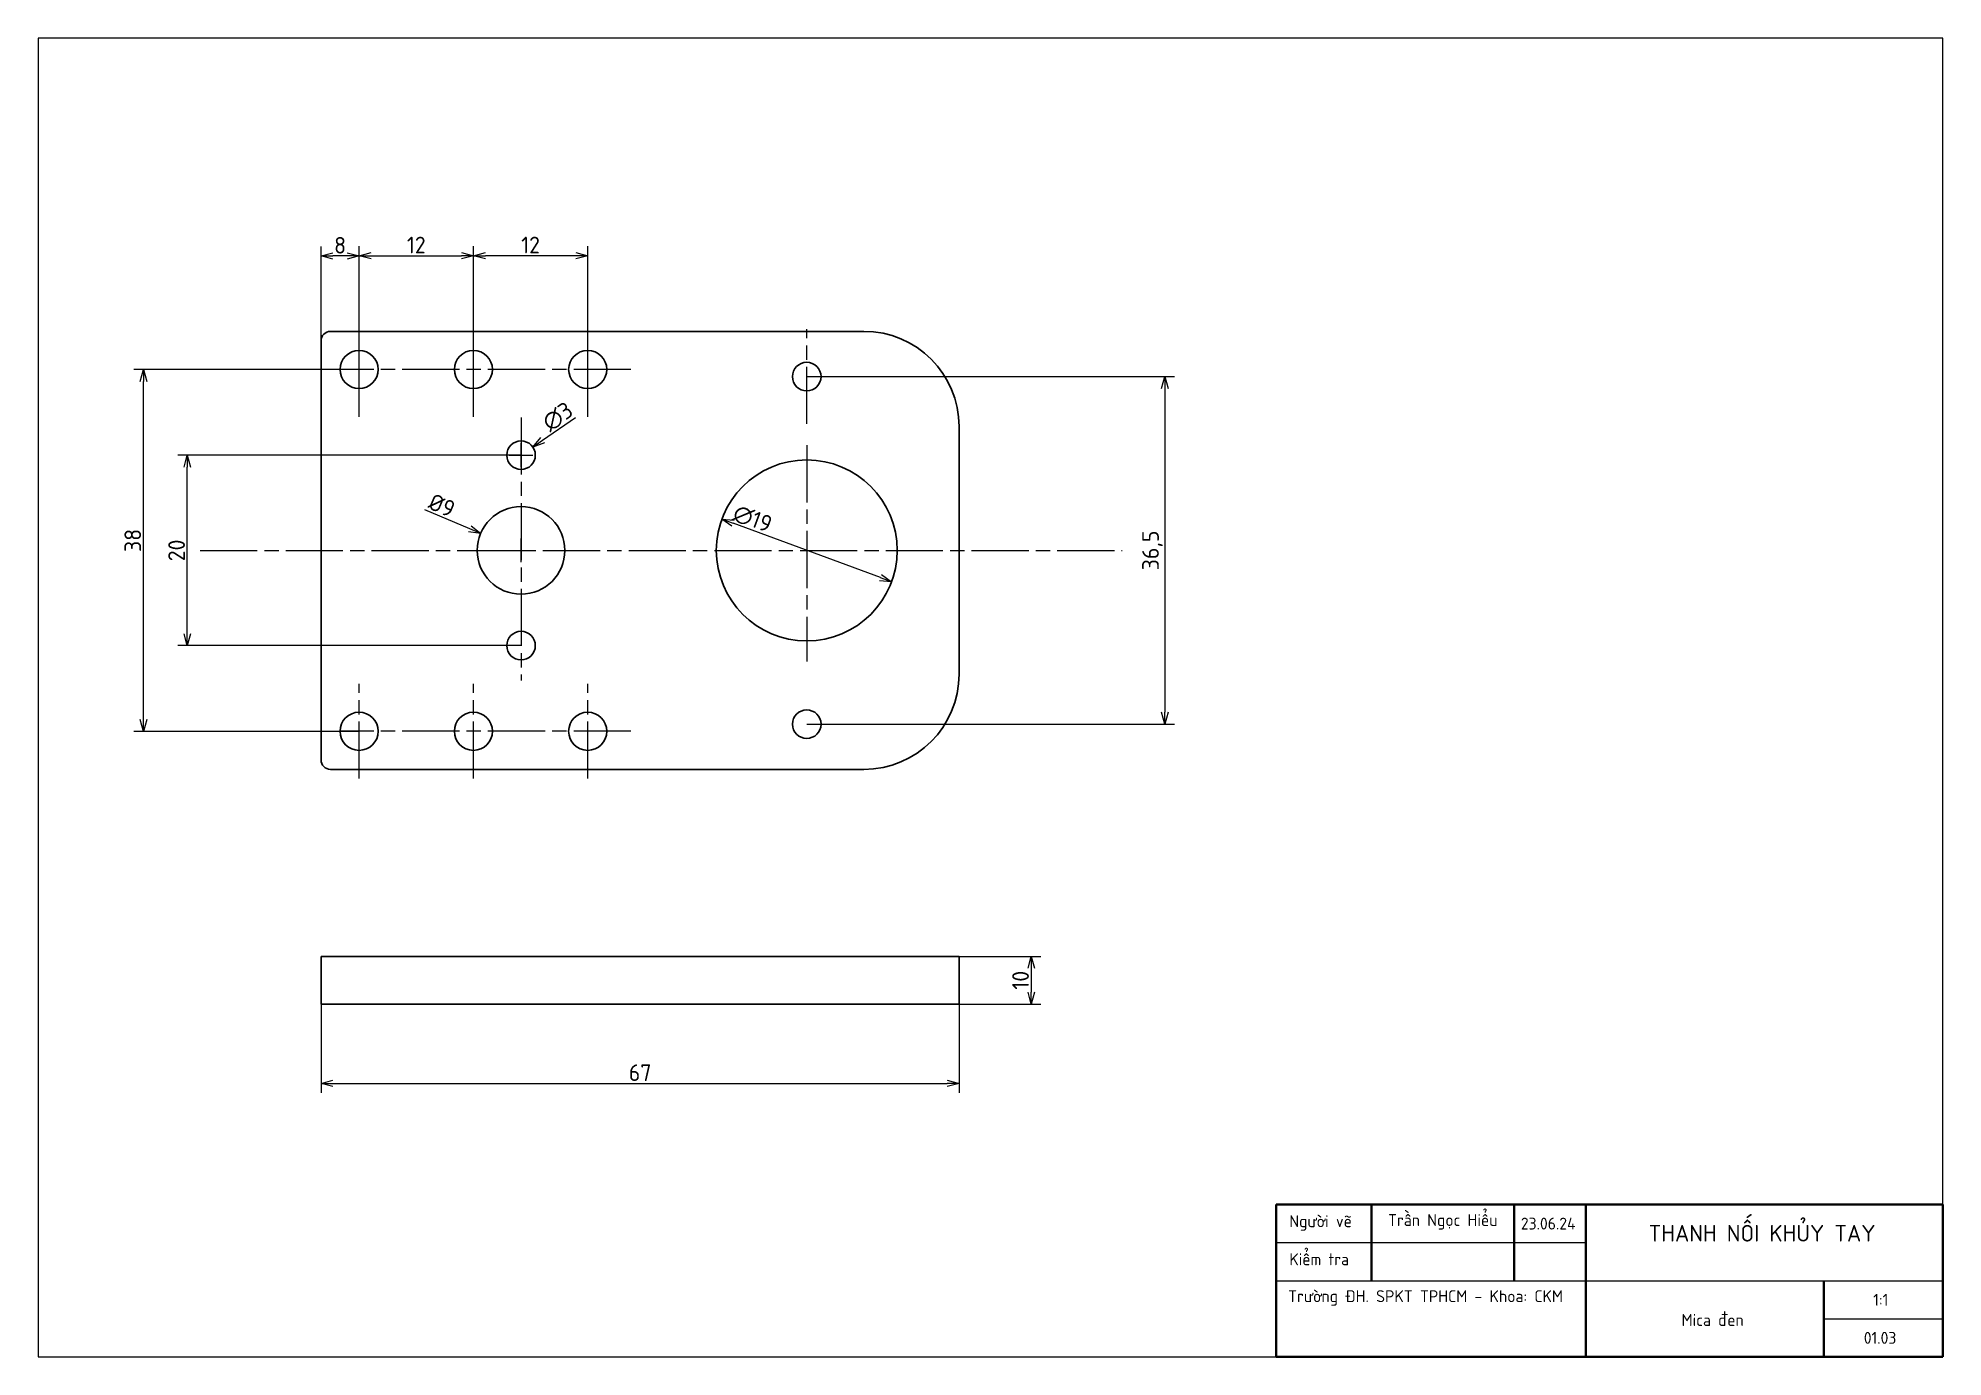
# Paper-space layout 'Sheet' of a CAD drawing. Header units: millimetres. Extents: x 10 to 410, y 10 to 287.
# The model-space entities are those that its viewports show. They can reach past a viewport. Long polylines and large blocks are cut down to what shows.
import ezdxf

# ---------------------------------------------------------------- set-up
doc = ezdxf.new("R2010")
doc.units = ezdxf.units.MM
doc.linetypes.add('AM_ISO08W050', pattern=[18, 12, -1.5, 3, -1.5])
for name, color, linetype, lineweight in [('DuongTamNho', 7, 'AM_ISO08W050', 13), ('NetDam', 7, 'Continuous', 35), ('Netmanh', 5, 'Continuous', 13)]:
    doc.layers.add(name, color=color, linetype=linetype, lineweight=lineweight)
doc.styles.add('Note Text (ISO)', font='')
doc.styles.get('Note Text (ISO)').set_extended_font_data('TCVN 7284')
doc.dimstyles.new('Default (ISO)$0', dxfattribs={"dimtxt": 3.5, "dimasz": 2.5, "dimexe": 2, "dimexo": 0, "dimgap": 0.5, "dimtad": 1, "dimtxsty": 'Note Text (ISO)', "dimblk": 'OPEN30', "dimblk1": 'OPEN30', "dimblk2": 'OPEN90', "dimcen": 2.5, "dimclrd": 256, "dimclre": 256, "dimclrt": 256, "dimazin": 0, "dimtfac": 1, "dimtofl": 0, "dimtmove": 0, "dimatfit": 3, "dimldrblk": 'OPEN30', "dimfxl": 1, "dimtolj": 1, "dimtzin": 0, "dimlwd": -1, "dimlwe": -1, "dimarcsym": 0})
doc.dimstyles.new('Default (ISO)$3', dxfattribs={"dimtxt": 3.5, "dimasz": 2.5, "dimexe": 2, "dimexo": 0, "dimgap": 0.5, "dimtad": 1, "dimtxsty": 'Note Text (ISO)', "dimblk": 'OPEN30', "dimblk1": 'OPEN30', "dimblk2": 'OPEN90', "dimcen": 2.5, "dimclrd": 256, "dimclre": 256, "dimclrt": 256, "dimazin": 0, "dimtfac": 1, "dimtofl": 0, "dimtmove": 0, "dimatfit": 0, "dimldrblk": 'OPEN30', "dimfxl": 1, "dimtolj": 1, "dimtzin": 0, "dimlwd": -1, "dimlwe": -1, "dimarcsym": 0})

# ---------------------------------------------------------------- blocks, each defined once
blk = doc.blocks.new('_Open30')
at = {"color": 0, "linetype": 'ByBlock', "lineweight": -2}
for p, q in [((-1, 0.27), (0, 0)), ((0, 0), (-1, -0.27)), ((0, 0), (-1, 0))]:
    blk.add_line(p, q, dxfattribs=at)
blk = doc.blocks.new('*D43')
at = {"layer": 'Defpoints', "color": 0, "transparency": 16777216}
for p in [(69.42, 94.12), (203.42, 94.12), (203.42, 67.45)]:
    blk.add_point(p, dxfattribs=at)
at = {"layer": 'Netmanh', "linetype": 'Continuous', "transparency": 16777216}
for p, q in [((69.42, 94.12), (69.42, 65.45)), ((203.42, 94.12), (203.42, 65.45)), ((71.92, 67.45), (200.92, 67.45))]:
    blk.add_line(p, q, dxfattribs=at)
at = {"layer": 'Netmanh', "transparency": 16777216, "xscale": 2.5, "yscale": 2.5, "zscale": 2.5, "rotation": 180}
blk.add_blockref('_Open30', (69.42, 67.45), dxfattribs=at)
at = {"layer": 'Netmanh', "transparency": 16777216, "xscale": 2.5, "yscale": 2.5, "zscale": 2.5}
blk.add_blockref('_Open30', (203.42, 67.45), dxfattribs=at)
at = {"layer": 'Netmanh', "transparency": 16777216, "insert": (136.42, 69.7), "char_height": 3.5, "attachment_point": 5, "style": 'Note Text (ISO)'}
blk.add_mtext('\\A1;67', dxfattribs=at)
blk = doc.blocks.new('_Open90')
at = {"color": 0, "linetype": 'ByBlock', "lineweight": -2}
for p, q in [((0, 0), (-1, 0)), ((-0.5, 0.5), (0, 0)), ((0, 0), (-0.5, -0.5))]:
    blk.add_line(p, q, dxfattribs=at)
blk = doc.blocks.new('*D44')
at = {"layer": 'Defpoints', "color": 0, "transparency": 16777216}
for p in [(69.42, 94.12), (69.42, 84.12), (218.56, 84.12)]:
    blk.add_point(p, dxfattribs=at)
at = {"layer": 'Netmanh', "linetype": 'Continuous', "transparency": 16777216}
for p, q in [((69.42, 94.12), (220.56, 94.12)), ((218.56, 91.62), (218.56, 86.62)), ((69.42, 84.12), (220.56, 84.12))]:
    blk.add_line(p, q, dxfattribs=at)
at = {"layer": 'Netmanh', "transparency": 16777216, "xscale": 2.5, "yscale": 2.5, "zscale": 2.5}
for p, rotation in [((218.56, 94.12), 90), ((218.56, 84.12), 270)]:
    blk.add_blockref('_Open30', p, dxfattribs=dict(at, rotation=rotation))
at = {"layer": 'Netmanh', "transparency": 16777216, "insert": (216.31, 89.12), "char_height": 3.5, "attachment_point": 5, "rotation": 90, "style": 'Note Text (ISO)'}
blk.add_mtext('\\A1;10', dxfattribs=at)
blk = doc.blocks.new('*D45')
at = {"layer": 'Defpoints', "color": 0, "transparency": 16777216}
for p in [(101.42, 241.29), (77.42, 217.39), (101.42, 217.39)]:
    blk.add_point(p, dxfattribs=at)
at = {"layer": 'Netmanh', "linetype": 'Continuous', "transparency": 16777216}
for p, q in [((77.42, 217.39), (77.42, 243.29)), ((79.92, 241.29), (98.92, 241.29)), ((101.42, 217.39), (101.42, 243.29))]:
    blk.add_line(p, q, dxfattribs=at)
at = {"layer": 'Netmanh', "transparency": 16777216, "xscale": 2.5, "yscale": 2.5, "zscale": 2.5, "rotation": 180}
blk.add_blockref('_Open30', (77.42, 241.29), dxfattribs=at)
at = {"layer": 'Netmanh', "transparency": 16777216, "xscale": 2.5, "yscale": 2.5, "zscale": 2.5}
blk.add_blockref('_Open30', (101.42, 241.29), dxfattribs=at)
at = {"layer": 'Netmanh', "transparency": 16777216, "insert": (89.42, 243.54), "char_height": 3.5, "attachment_point": 5, "style": 'Note Text (ISO)'}
blk.add_mtext('\\A1;12', dxfattribs=at)
blk = doc.blocks.new('*D46')
at = {"layer": 'Defpoints', "color": 0, "transparency": 16777216}
for p in [(101.42, 241.29), (101.42, 217.39), (125.42, 217.39)]:
    blk.add_point(p, dxfattribs=at)
at = {"layer": 'Netmanh', "linetype": 'Continuous', "transparency": 16777216}
for p, q in [((101.42, 217.39), (101.42, 243.29)), ((122.92, 241.29), (103.92, 241.29)), ((125.42, 217.39), (125.42, 243.29))]:
    blk.add_line(p, q, dxfattribs=at)
at = {"layer": 'Netmanh', "transparency": 16777216, "xscale": 2.5, "yscale": 2.5, "zscale": 2.5, "rotation": 180}
blk.add_blockref('_Open30', (101.42, 241.29), dxfattribs=at)
at = {"layer": 'Netmanh', "transparency": 16777216, "xscale": 2.5, "yscale": 2.5, "zscale": 2.5}
blk.add_blockref('_Open30', (125.42, 241.29), dxfattribs=at)
at = {"layer": 'Netmanh', "transparency": 16777216, "insert": (113.42, 243.54), "char_height": 3.5, "attachment_point": 5, "style": 'Note Text (ISO)'}
blk.add_mtext('\\A1;12', dxfattribs=at)
blk = doc.blocks.new('*D49')
at = {"layer": 'Defpoints', "color": 0, "transparency": 16777216}
for p in [(153.6, 185.99), (189.24, 172.8)]:
    blk.add_point(p, dxfattribs=at)
at = {"layer": 'Netmanh', "linetype": 'Continuous', "transparency": 16777216}
blk.add_line((186.9, 173.67), (155.95, 185.12), dxfattribs=at)
at = {"layer": 'Netmanh', "transparency": 16777216, "xscale": 2.5, "yscale": 2.5, "zscale": 2.5}
for p, rotation in [((153.6, 185.99), 159.6870622705595), ((189.24, 172.8), 339.6870622705595)]:
    blk.add_blockref('_Open30', p, dxfattribs=dict(at, rotation=rotation))
at = {"layer": 'Netmanh', "transparency": 16777216, "insert": (160.02, 186.02), "char_height": 3.5, "attachment_point": 5, "rotation": 339.6871, "style": 'Note Text (ISO)'}
blk.add_mtext('\\A1;∅19', dxfattribs=at)
blk = doc.blocks.new('*D50')
at = {"layer": 'Defpoints', "color": 0, "transparency": 16777216}
for p in [(102.95, 182.97), (119.9, 175.82)]:
    blk.add_point(p, dxfattribs=at)
at = {"layer": 'Netmanh', "linetype": 'Continuous', "transparency": 16777216}
blk.add_line((100.64, 183.95), (91.21, 187.93), dxfattribs=at)
at = {"layer": 'Netmanh', "transparency": 16777216}
for p, q in [((111.42, 176.89), (111.42, 181.89)), ((108.92, 179.39), (113.92, 179.39))]:
    blk.add_line(p, q, dxfattribs=at)
at = {"layer": 'Netmanh', "transparency": 16777216, "xscale": 2.5, "yscale": 2.5, "zscale": 2.5, "rotation": 337.1114215073184}
blk.add_blockref('_Open30', (102.95, 182.97), dxfattribs=at)
at = {"layer": 'Netmanh', "transparency": 16777216, "insert": (94.8, 188.85), "char_height": 3.5, "attachment_point": 5, "rotation": 337.1114, "style": 'Note Text (ISO)'}
blk.add_mtext('\\A1;%%C9', dxfattribs=at)
blk = doc.blocks.new('*D52')
at = {"layer": 'Defpoints', "color": 0, "transparency": 16777216}
for p in [(171.42, 215.89), (171.42, 142.89), (246.61, 142.89)]:
    blk.add_point(p, dxfattribs=at)
at = {"layer": 'Netmanh', "linetype": 'Continuous', "transparency": 16777216}
for p, q in [((171.42, 215.89), (248.61, 215.89)), ((246.61, 213.39), (246.61, 145.39)), ((171.42, 142.89), (248.61, 142.89))]:
    blk.add_line(p, q, dxfattribs=at)
at = {"layer": 'Netmanh', "transparency": 16777216, "xscale": 2.5, "yscale": 2.5, "zscale": 2.5}
for p, rotation in [((246.61, 215.89), 90), ((246.61, 142.89), 270)]:
    blk.add_blockref('_Open30', p, dxfattribs=dict(at, rotation=rotation))
at = {"layer": 'Netmanh', "transparency": 16777216, "insert": (244.01, 179.39), "char_height": 3.5, "attachment_point": 5, "rotation": 90, "style": 'Note Text (ISO)'}
blk.add_mtext('\\A1;36,5', dxfattribs=at)
blk = doc.blocks.new('*D54')
at = {"layer": 'Defpoints', "color": 0, "transparency": 16777216}
for p in [(32.13, 217.39), (77.42, 217.39), (77.42, 141.39)]:
    blk.add_point(p, dxfattribs=at)
at = {"layer": 'Netmanh', "linetype": 'Continuous', "transparency": 16777216}
for p, q in [((77.42, 217.39), (30.13, 217.39)), ((32.13, 143.89), (32.13, 214.89)), ((77.42, 141.39), (30.13, 141.39))]:
    blk.add_line(p, q, dxfattribs=at)
at = {"layer": 'Netmanh', "transparency": 16777216, "xscale": 2.5, "yscale": 2.5, "zscale": 2.5}
for p, rotation in [((32.13, 217.39), 90), ((32.13, 141.39), 270)]:
    blk.add_blockref('_Open30', p, dxfattribs=dict(at, rotation=rotation))
at = {"layer": 'Netmanh', "transparency": 16777216, "insert": (29.88, 181.49), "char_height": 3.5, "attachment_point": 5, "rotation": 90, "style": 'Note Text (ISO)'}
blk.add_mtext('\\A1;38', dxfattribs=at)
blk = doc.blocks.new('*D55')
at = {"layer": 'Defpoints', "color": 0, "transparency": 16777216}
for p in [(113.88, 201.11), (108.96, 197.68)]:
    blk.add_point(p, dxfattribs=at)
at = {"layer": 'Netmanh', "linetype": 'Continuous', "transparency": 16777216}
blk.add_line((115.94, 202.54), (122.83, 207.34), dxfattribs=at)
at = {"layer": 'Netmanh', "transparency": 16777216}
for p, q in [((111.42, 196.89), (111.42, 201.89)), ((108.92, 199.39), (113.92, 199.39))]:
    blk.add_line(p, q, dxfattribs=at)
at = {"layer": 'Netmanh', "transparency": 16777216, "xscale": 2.5, "yscale": 2.5, "zscale": 2.5, "rotation": 214.8635231630776}
blk.add_blockref('_Open30', (113.88, 201.11), dxfattribs=at)
at = {"layer": 'Netmanh', "transparency": 16777216, "insert": (119.12, 207.5), "char_height": 3.5, "attachment_point": 5, "rotation": 34.8635, "style": 'Note Text (ISO)'}
blk.add_mtext('\\A1;∅3', dxfattribs=at)
blk = doc.blocks.new('*D56')
at = {"layer": 'Defpoints', "color": 0, "transparency": 16777216}
for p in [(41.33, 199.39), (111.42, 199.39), (111.42, 159.39)]:
    blk.add_point(p, dxfattribs=at)
at = {"layer": 'Netmanh', "linetype": 'Continuous', "transparency": 16777216}
for p, q in [((111.42, 199.39), (39.33, 199.39)), ((41.33, 161.89), (41.33, 196.89)), ((111.42, 159.39), (39.33, 159.39))]:
    blk.add_line(p, q, dxfattribs=at)
at = {"layer": 'Netmanh', "transparency": 16777216, "xscale": 2.5, "yscale": 2.5, "zscale": 2.5}
for p, rotation in [((41.33, 199.39), 90), ((41.33, 159.39), 270)]:
    blk.add_blockref('_Open30', p, dxfattribs=dict(at, rotation=rotation))
at = {"layer": 'Netmanh', "transparency": 16777216, "insert": (39.08, 179.39), "char_height": 3.5, "attachment_point": 5, "rotation": 90, "style": 'Note Text (ISO)'}
blk.add_mtext('\\A1;20', dxfattribs=at)
blk = doc.blocks.new('*D58')
at = {"layer": 'Defpoints', "color": 0, "transparency": 16777216}
for p in [(69.42, 241.24), (69.42, 217.39), (77.42, 217.39)]:
    blk.add_point(p, dxfattribs=at)
at = {"layer": 'Netmanh', "linetype": 'Continuous', "transparency": 16777216}
for p, q in [((69.42, 217.39), (69.42, 243.24)), ((74.92, 241.24), (71.92, 241.24)), ((77.42, 217.39), (77.42, 243.24))]:
    blk.add_line(p, q, dxfattribs=at)
at = {"layer": 'Netmanh', "transparency": 16777216, "xscale": 2.5, "yscale": 2.5, "zscale": 2.5, "rotation": 180}
blk.add_blockref('_Open30', (69.42, 241.24), dxfattribs=at)
at = {"layer": 'Netmanh', "transparency": 16777216, "xscale": 2.5, "yscale": 2.5, "zscale": 2.5}
blk.add_blockref('_Open30', (77.42, 241.24), dxfattribs=at)
at = {"layer": 'Netmanh', "transparency": 16777216, "insert": (73.42, 243.49), "char_height": 3.5, "attachment_point": 5, "style": 'Note Text (ISO)'}
blk.add_mtext('\\A1;8', dxfattribs=at)

msp = doc.modelspace()

# ---------------------------------------------------------------- linework, layer by layer
at = {"color": 7, "linetype": 'Continuous', "lineweight": 25}
for p, q in [((180.4, 180.99), (124.4, 180.99)), ((123.4, 179.99), (123.4, 135.99)), ((190.4, 170.99), (190.4, 144.99)), ((180.4, 134.99), (124.4, 134.99)), ((123.4, 110.35), (123.4, 115.35)), ((123.4, 115.35), (124.4, 115.35)), ((180.4, 115.35), (124.4, 115.35)), ((180.4, 115.35), (190.4, 115.35)), ((190.4, 115.35), (190.4, 110.35)), ((124.4, 110.35), (123.4, 110.35)), ((180.4, 110.35), (124.4, 110.35)), ((190.4, 110.35), (180.4, 110.35))]:
    msp.add_line(p, q, dxfattribs=at)
for centre, radius in [((127.4, 176.99), 2), ((139.4, 176.99), 2), ((151.4, 176.99), 2), ((174.4, 176.24), 1.5), ((144.4, 167.99), 1.5), ((174.4, 157.99), 9.5), ((144.4, 157.99), 4.6), ((144.4, 147.99), 1.5), ((127.4, 138.99), 2), ((139.4, 138.99), 2), ((151.4, 138.99), 2), ((174.4, 139.74), 1.5)]:
    msp.add_circle(centre, radius, dxfattribs=at)
for centre, radius, start, end in [((124.4, 179.99), 1, 90, 180), ((180.4, 170.99), 10, 0, 90), ((180.4, 144.99), 10, 270, 0), ((124.4, 135.99), 1, 180, 270)]:
    msp.add_arc(centre, radius, start, end, dxfattribs=at)

psp = doc.layouts.new('Sheet')

# ---------------------------------------------------------------- linework, layer by layer
at = {"layer": 'DuongTamNho'}
for p, q in [((77.422, 207.454), (77.422, 227.336)), ((101.422, 207.454), (101.422, 227.336)), ((125.422, 207.454), (125.422, 227.336)), ((171.422, 205.954), (171.422, 225.836)), ((134.473, 217.395), (73.422, 217.395)), ((111.422, 207.326), (111.422, 152.082)), ((171.422, 201.475), (171.422, 156.058)), ((44.025, 179.395), (237.642, 179.395)), ((77.422, 131.454), (77.422, 151.336)), ((101.422, 131.454), (101.422, 151.336)), ((125.422, 131.454), (125.422, 151.336)), ((134.473, 141.395), (73.422, 141.395))]:
    psp.add_line(p, q, dxfattribs=at)
at = {"layer": 'NetDam'}
for p, q in [((270, 42), (410, 42)), ((270, 10), (270, 42)), ((290, 42), (290, 26)), ((320, 42), (320, 26)), ((335, 42), (335, 10)), ((410, 42), (410, 10)), ((385, 26), (385, 10)), ((410, 10), (270, 10))]:
    psp.add_line(p, q, dxfattribs=at)
at = {"layer": 'Netmanh'}
for p, q in [((270, 34), (335, 34)), ((270, 26), (410, 26)), ((385, 18), (410, 18))]:
    psp.add_line(p, q, dxfattribs=at)

# ---------------------------------------------------------------- texts
at = {"layer": 'NetDam', "attachment_point": 1}
for s, insert, char_height in [('{\\fTCVN 7284|b0|i0|c0|p34;Trần Ngọc Hiểu}', (293.487, 39.993), 2.5), ('{\\fTCVN 7284|b0|i0|c0|p34;THANH NỐI KHỦY TAY}', (348.22, 37.726), 3.5), ('{\\fTCVN 7284|b0|i0|c0|p34;Người vẽ}', (272.75, 39.75), 2.5), ('{\\fTCVN 7284|b0|i0|c0|p34;23.06.24}', (321.374, 39.25), 2.5), ('{\\fTCVN 7284|b0|i0|c0|p34;Kiểm tra}', (272.75, 31.75), 2.5), ('{\\fTCVN 7284|b0|i0|c0|p34;Trường ĐH. SPKT TPHCM - Khoa: CKM}', (272.498, 24), 2.5), ('{\\fTCVN 7284|b0|i0|c0|p34;Mica đen}', (355.11, 19), 2.5), ('{\\fTCVN 7284|b0|i0|c0|p34;01.03}', (393.388, 15.25), 2.5)]:
    psp.add_mtext(s, dxfattribs=dict(at, insert=insert, char_height=char_height))
at = {"layer": 'NetDam', "insert": (395.374, 23.25), "char_height": 2.5, "width": 3.25, "attachment_point": 1}
psp.add_mtext('{\\fTCVN 7284|b0|i0|c0|p34;1:1}', dxfattribs=at)

# ---------------------------------------------------------------- dimensions: what is measured, and where the dimension line sits
at = {"layer": 'Netmanh'}
dim = psp.add_linear_dim(base=(69.422, 241.238), p1=(77.422, 217.395), p2=(69.422, 217.395), dimstyle='Default (ISO)$0', dxfattribs=at)
dim.commit()
dim.dimension.update_dxf_attribs({"geometry": '*D58', "text_midpoint": (73.422, 243.488)})
for base, p1, p2, picture, middle in [((101.422, 241.285), (77.422, 217.395), (101.422, 217.395), '*D45', (89.422, 243.535)), ((101.422, 241.285), (125.422, 217.395), (101.422, 217.395), '*D46', (113.422, 243.535)), ((203.422, 67.448), (69.422, 94.124), (203.422, 94.124), '*D43', (136.422, 69.698))]:
    dim = psp.add_linear_dim(base=base, p1=p1, p2=p2, dimstyle='Default (ISO)$0', override={"dimlfac": -0.5}, dxfattribs=at)
    dim.commit()
    dim.dimension.update_dxf_attribs({"geometry": picture, "text_midpoint": middle})
dim = psp.add_linear_dim(base=(32.131, 217.395), p1=(77.422, 141.395), p2=(77.422, 217.395), angle=90, dimstyle='Default (ISO)$0', override={"dimlfac": -0.5}, dxfattribs=at)
dim.commit()
dim.dimension.update_dxf_attribs({"geometry": '*D54', "text_midpoint": (32.131, 181.495), "dimtype": 160})
for base, p1, p2, picture, middle in [((246.614, 142.895), (171.422, 215.895), (171.422, 142.895), '*D52', (244.014, 179.395)), ((41.334, 199.395), (111.422, 159.395), (111.422, 199.395), '*D56', (39.084, 179.395))]:
    dim = psp.add_linear_dim(base=base, p1=p1, p2=p2, angle=90, dimstyle='Default (ISO)$0', override={"dimlfac": -0.5}, dxfattribs=at)
    dim.commit()
    dim.dimension.update_dxf_attribs({"geometry": picture, "text_midpoint": middle})
for p1, p2, picture, middle in [((108.961, 197.68), (113.884, 201.11), '*D55', (120.407, 205.654)), ((189.241, 172.799), (153.604, 185.991), '*D49', (159.237, 183.906))]:
    dim = psp.add_diameter_dim_2p(p1=p1, p2=p2, dimstyle='Default (ISO)$3', override={"dimlfac": -0.5}, dxfattribs=at)
    dim.commit()
    dim.dimension.update_dxf_attribs({"geometry": picture, "text_midpoint": middle, "dimtype": 163})
dim = psp.add_diameter_dim_2p(p1=(119.898, 175.817), p2=(102.947, 182.973), text='%%C9', dimstyle='Default (ISO)$3', override={"dimlfac": -0.5}, dxfattribs=at)
dim.commit()
dim.dimension.update_dxf_attribs({"geometry": '*D50', "text_midpoint": (93.93, 186.78), "dimtype": 163})
dim = psp.add_linear_dim(base=(218.557, 84.124), p1=(69.422, 94.124), p2=(69.422, 84.124), angle=90, dimstyle='Default (ISO)$0', dxfattribs=at)
dim.commit()
dim.dimension.update_dxf_attribs({"geometry": '*D44', "text_midpoint": (216.307, 89.124)})

# ---------------------------------------------------------------- viewports
at = {"layer": 'NetDam'}
psp.add_viewport(center=(210, 148.5), size=(400, 277), view_center_point=(193.693, 142.541), view_height=138.5, dxfattribs=at)

doc.saveas('drawing.dxf')
